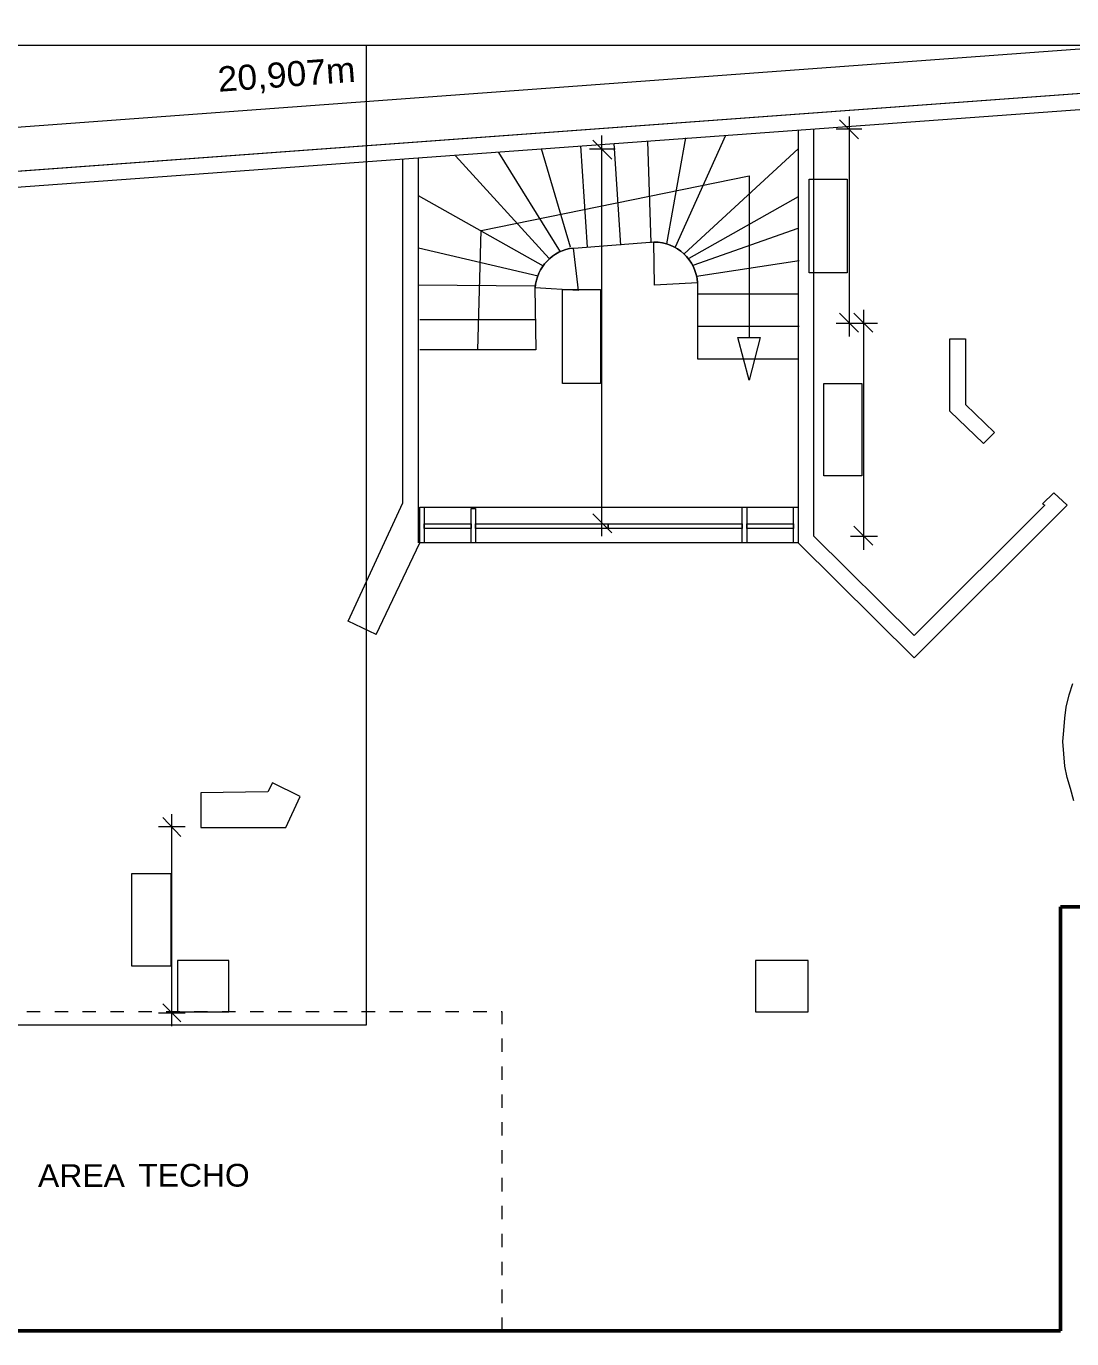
# Model space of a CAD drawing. Header units: millimetres. Extents: x 0.4 to 34.5, y 0.3 to 53.8.
# Drawn here: x 12.79 to 22.71, y 41.31 to 53.76 of the extents above; entities that cross this region are included whole.
import ezdxf

# ---------------------------------------------------------------- set-up
doc = ezdxf.new("R2010")
doc.units = ezdxf.units.MM
doc.header["$MEASUREMENT"] = 0
doc.layers.add('Layer 1', color=7, linetype='Continuous')

# ---------------------------------------------------------------- blocks, each defined once
blk = doc.blocks.new('block 4')
at = {"layer": 'Layer 1', "lineweight": 0}
blk.add_lwpolyline([(0.353, 53.58), (16.017, 53.58), (16.017, 44.287), (0.353, 44.287), (0.353, 53.58)], dxfattribs=at)

msp = doc.modelspace()

# ---------------------------------------------------------------- linework, layer by layer
at = {"layer": 'Layer 1', "color": 7, "lineweight": 5, "true_color": 0xffffff}
for points in [[(30.94, 35.704), (30.051, 53.654), (1.75, 51.58), (1.75, 5.752), (7.253, 0.937), (32.686, 0.937), (32.326, 8.144)], [(30.051, 53.654), (4.925, 51.812)], [(5.041, 51.675), (25.637, 53.178)], [(20.599, 52.786), (20.599, 52.903)], [(20.113, 52.776), (20.113, 48.86)], [(20.261, 48.923), (20.261, 52.786)], [(20.472, 52.786), (20.716, 52.786)], [(20.599, 50.945), (20.599, 52.786)], [(18.25, 52.596), (18.25, 52.723)], [(18.366, 52.649), (18.43, 51.685)], [(18.684, 52.67), (18.716, 51.707)], [(19.044, 52.702), (18.864, 51.696)], [(19.425, 52.723), (18.948, 51.664)], [(17.752, 51.558), (16.863, 52.532)], [(17.858, 51.622), (17.276, 52.564)], [(17.953, 51.664), (17.678, 52.596)], [(18.049, 52.627), (18.112, 51.664)], [(18.133, 52.596), (18.377, 52.596)], [(18.25, 49.04), (18.25, 52.596)], [(20.113, 52.596), (19.033, 51.601)], [(16.366, 49.241), (16.366, 52.5)], [(16.514, 48.86), (16.514, 52.511)], [(17.107, 51.823), (19.647, 52.342)], [(19.647, 52.342), (19.647, 50.807)], [(20.218, 51.421), (20.218, 52.31)], [(20.218, 52.31), (20.578, 52.31)], [(20.578, 52.31), (20.578, 51.421)], [(17.699, 51.484), (16.514, 52.151)], [(20.113, 52.141), (19.075, 51.558)], [(17.075, 50.691), (17.107, 51.823)], [(19.118, 51.495), (20.113, 51.844)], [(17.647, 51.389), (16.514, 51.654)], [(17.985, 51.654), (18.747, 51.717)], [(19.149, 51.389), (20.123, 51.537)], [(20.578, 51.421), (20.218, 51.421)], [(17.615, 51.294), (16.514, 51.304)], [(17.615, 51.283), (17.625, 50.691)], [(19.16, 51.326), (19.16, 50.606)], [(17.879, 50.373), (17.879, 51.262)], [(17.879, 51.262), (18.239, 51.262)], [(18.239, 51.262), (18.239, 50.373)], [(20.113, 51.22), (19.16, 51.22)], [(20.737, 50.945), (20.737, 51.072)], [(17.625, 50.976), (16.525, 50.976)], [(20.123, 50.913), (19.16, 50.913)], [(20.472, 50.945), (20.716, 50.945)], [(20.599, 50.818), (20.599, 50.945)], [(20.61, 50.945), (20.864, 50.945)], [(20.737, 48.923), (20.737, 50.945)], [(19.647, 50.405), (19.541, 50.807)], [(19.541, 50.807), (19.753, 50.807)], [(19.753, 50.807), (19.647, 50.405)], [(21.552, 50.796), (21.7, 50.796)], [(21.552, 50.109), (21.552, 50.796)], [(21.7, 50.796), (21.7, 50.172)], [(17.625, 50.691), (16.525, 50.691)], [(19.16, 50.606), (20.113, 50.606)], [(18.239, 50.373), (17.879, 50.373)], [(20.356, 49.495), (20.356, 50.373)], [(20.356, 50.373), (20.716, 50.373)], [(20.716, 50.373), (20.716, 49.495)], [(21.7, 50.172), (21.975, 49.907)], [(21.869, 49.802), (21.552, 50.109)], [(21.975, 49.907), (21.869, 49.802)], [(20.716, 49.495), (20.356, 49.495)], [(22.536, 49.336), (22.43, 49.23)], [(22.663, 49.219), (22.536, 49.336)], [(15.847, 48.119), (16.366, 49.241)], [(16.525, 49.198), (20.113, 49.198), (20.113, 48.86), (16.525, 48.86), (16.525, 49.198)], [(16.525, 49.198), (16.567, 49.198), (16.567, 48.86), (16.525, 48.86), (16.525, 49.198)], [(17.012, 49.188), (17.054, 49.188), (17.054, 48.86), (17.012, 48.86), (17.012, 49.188)], [(19.583, 49.198), (19.626, 49.198), (19.626, 48.86), (19.583, 48.86), (19.583, 49.198)], [(20.07, 49.198), (20.113, 49.198), (20.113, 48.86), (20.07, 48.86), (20.07, 49.198)], [(21.213, 47.77), (22.663, 49.219)], [(22.452, 49.219), (21.213, 47.981)], [(22.43, 49.23), (22.452, 49.219)], [(16.567, 49.04), (17.012, 49.04), (17.012, 48.997), (16.567, 48.997), (16.567, 49.04)], [(17.054, 49.04), (18.313, 49.04), (18.313, 48.997), (17.054, 48.997), (17.054, 49.04)], [(18.133, 49.04), (18.377, 49.04)], [(18.25, 48.923), (18.25, 49.04)], [(18.313, 49.04), (19.583, 49.04), (19.583, 48.997), (18.313, 48.997), (18.313, 49.04)], [(19.626, 49.04), (20.07, 49.04), (20.07, 48.997), (19.626, 48.997), (19.626, 49.04)], [(21.213, 47.981), (20.261, 48.923)], [(20.61, 48.923), (20.864, 48.923)], [(20.737, 48.796), (20.737, 48.923)], [(16.112, 47.992), (16.525, 48.86)], [(20.113, 48.86), (21.213, 47.77)], [(16.112, 47.992), (15.847, 48.119)], [(22.684, 47.42), (22.716, 47.526)], [(22.642, 47.198), (22.653, 47.304)], [(22.653, 47.304), (22.684, 47.42)], [(22.631, 47.082), (22.642, 47.198)], [(22.621, 46.976), (22.631, 47.082)], [(22.631, 46.859), (22.621, 46.976)], [(22.642, 46.743), (22.631, 46.859)], [(22.663, 46.637), (22.642, 46.743)], [(15.128, 46.584), (15.085, 46.499)], [(15.392, 46.457), (15.128, 46.584)], [(22.695, 46.531), (22.663, 46.637)], [(15.085, 46.499), (14.45, 46.489)], [(14.45, 46.489), (14.45, 46.161)], [(15.255, 46.161), (15.392, 46.457)], [(22.727, 46.415), (22.695, 46.531)], [(14.175, 46.171), (14.175, 46.288)], [(14.048, 46.171), (14.302, 46.171)], [(14.175, 44.404), (14.175, 46.171)], [(14.45, 46.161), (15.255, 46.161)], [(13.794, 44.848), (13.794, 45.727)], [(13.794, 45.727), (14.165, 45.727)], [(14.165, 45.727), (14.165, 44.848)], [(14.165, 44.848), (13.794, 44.848)], [(14.715, 44.901), (14.228, 44.901)], [(14.228, 44.901), (14.228, 44.414)], [(14.715, 44.414), (14.715, 44.901)], [(20.208, 44.901), (19.71, 44.901)], [(19.71, 44.901), (19.71, 44.414)], [(20.208, 44.414), (20.208, 44.901)], [(12.926, 44.414), (12.799, 44.414)], [(13.191, 44.414), (13.064, 44.414)], [(13.455, 44.414), (13.328, 44.414)], [(13.72, 44.414), (13.593, 44.414)], [(13.985, 44.414), (13.858, 44.414)], [(14.048, 44.404), (14.302, 44.404)], [(14.249, 44.414), (14.122, 44.414)], [(14.175, 44.277), (14.175, 44.404)], [(14.228, 44.414), (14.715, 44.414)], [(14.514, 44.414), (14.387, 44.414)], [(14.778, 44.414), (14.651, 44.414)], [(15.043, 44.414), (14.916, 44.414)], [(15.308, 44.414), (15.181, 44.414)], [(15.572, 44.414), (15.445, 44.414)], [(15.837, 44.414), (15.71, 44.414)], [(16.101, 44.414), (15.974, 44.414)], [(16.366, 44.414), (16.239, 44.414)], [(16.631, 44.414), (16.504, 44.414)], [(16.895, 44.414), (16.768, 44.414)], [(17.16, 44.414), (17.033, 44.414)], [(17.308, 44.414), (17.297, 44.414)], [(17.308, 44.298), (17.308, 44.414)], [(19.71, 44.414), (20.208, 44.414)], [(17.308, 44.033), (17.308, 44.16)], [(17.308, 43.769), (17.308, 43.896)], [(17.308, 43.504), (17.308, 43.631)], [(17.308, 43.24), (17.308, 43.367)], [(17.308, 42.975), (17.308, 43.102)], [(17.308, 42.711), (17.308, 42.838)], [(17.308, 42.446), (17.308, 42.573)], [(17.308, 42.181), (17.308, 42.308)], [(17.308, 41.917), (17.308, 42.044)], [(17.308, 41.652), (17.308, 41.779)], [(17.308, 41.388), (17.308, 41.515)], [(12.926, 41.388), (13.053, 41.388)], [(13.191, 41.388), (13.318, 41.388)], [(13.455, 41.388), (13.582, 41.388)], [(13.72, 41.388), (13.847, 41.388)], [(13.985, 41.388), (14.112, 41.388)], [(14.249, 41.388), (14.376, 41.388)], [(14.514, 41.388), (14.641, 41.388)], [(14.778, 41.388), (14.905, 41.388)], [(15.043, 41.388), (15.17, 41.388)], [(15.308, 41.388), (15.435, 41.388)], [(15.572, 41.388), (15.699, 41.388)], [(15.837, 41.388), (15.964, 41.388)], [(16.101, 41.388), (16.228, 41.388)], [(16.366, 41.388), (16.493, 41.388)], [(16.631, 41.388), (16.758, 41.388)], [(16.895, 41.388), (17.022, 41.388)], [(17.16, 41.388), (17.287, 41.388)], [(17.287, 41.388), (17.308, 41.388)]]:
    msp.add_lwpolyline(points, dxfattribs=at)
at = {"layer": 'Layer 1', "color": 1, "lineweight": 5, "true_color": 0xff0000}
msp.add_lwpolyline([(25.743, 53.76), (4.893, 52.225)], dxfattribs=at)
at = {"layer": 'Layer 1', "lineweight": 0}
for points in [[(0.353, 53.58), (34.538, 53.58), (34.538, 0.344), (0.353, 0.344), (0.353, 53.58)], [(0.353, 53.58), (34.529, 53.58), (34.529, 0.353), (0.353, 0.353), (0.353, 53.58)], [(16.525, 49.198), (20.113, 49.198), (20.113, 48.86), (16.525, 48.86), (16.525, 49.198)], [(16.525, 49.198), (16.567, 49.198), (16.567, 48.86), (16.525, 48.86), (16.525, 49.198)], [(17.012, 49.188), (17.054, 49.188), (17.054, 48.86), (17.012, 48.86), (17.012, 49.188)], [(19.583, 49.198), (19.626, 49.198), (19.626, 48.86), (19.583, 48.86), (19.583, 49.198)], [(20.07, 49.198), (20.113, 49.198), (20.113, 48.86), (20.07, 48.86), (20.07, 49.198)], [(16.567, 49.04), (17.012, 49.04), (17.012, 48.997), (16.567, 48.997), (16.567, 49.04)], [(17.054, 49.04), (18.313, 49.04), (18.313, 48.997), (17.054, 48.997), (17.054, 49.04)], [(18.313, 49.04), (19.583, 49.04), (19.583, 48.997), (18.313, 48.997), (18.313, 49.04)], [(19.626, 49.04), (20.07, 49.04), (20.07, 48.997), (19.626, 48.997), (19.626, 49.04)]]:
    msp.add_lwpolyline(points, dxfattribs=at)
at = {"layer": 'Layer 1', "color": 7, "lineweight": 20, "true_color": 0xffffff}
for points in [[(20.504, 52.871), (20.684, 52.691)], [(18.165, 52.68), (18.345, 52.5)], [(20.684, 50.86), (20.504, 51.04)], [(20.642, 51.04), (20.822, 50.86)], [(18.345, 48.955), (18.165, 49.135)], [(20.822, 48.838), (20.642, 49.018)], [(14.09, 46.256), (14.26, 46.076)], [(14.26, 44.319), (14.09, 44.489)]]:
    msp.add_lwpolyline(points, dxfattribs=at)
at = {"layer": 'Layer 1', "color": 7, "lineweight": 50, "true_color": 0xffffff}
for points in [[(25.849, 45.409), (22.6, 45.409)], [(22.6, 45.409), (22.6, 41.388)], [(22.6, 41.388), (9.751, 41.388)]]:
    msp.add_lwpolyline(points, dxfattribs=at)
at = {"layer": 'Layer 1', "lineweight": 0}
for points in [[(18.026, 51.253), (18.026, 51.253), (17.981, 51.657), (17.981, 51.657), (17.786, 51.636), (17.632, 51.475), (17.62, 51.279), (17.62, 51.279), (18.026, 51.253), (18.026, 51.253)], [(18.751, 51.304), (18.751, 51.304), (19.159, 51.328), (19.159, 51.328), (19.146, 51.545), (18.963, 51.715), (18.746, 51.713), (18.746, 51.713), (18.751, 51.304), (18.751, 51.304)]]:
    msp.add_open_spline(points, degree=3, knots=[0, 0, 0, 0, 1, 1, 1, 2, 2, 2, 3, 3, 3, 3], dxfattribs=at)
at = {"layer": 'Layer 1', "color": 7, "lineweight": 5, "true_color": 0xffffff}
for points in [[(17.981, 51.657), (17.981, 51.657), (17.981, 51.657), (17.981, 51.657), (17.786, 51.636), (17.632, 51.475), (17.62, 51.279)], [(19.159, 51.328), (19.159, 51.328), (19.159, 51.328), (19.159, 51.328), (19.146, 51.545), (18.963, 51.715), (18.746, 51.713)]]:
    msp.add_open_spline(points, degree=3, knots=[0, 0, 0, 0, 1, 1, 1, 2, 2, 2, 2], dxfattribs=at)

# ---------------------------------------------------------------- block references
at = {"layer": 'Layer 1'}
msp.add_blockref('block 4', (0, 0), dxfattribs=at)

# ---------------------------------------------------------------- texts
at = {"layer": 'Layer 1', "color": 1, "true_color": 0xff0000, "insert": (14.622, 53.094), "char_height": 0.2375, "attachment_point": 7, "rotation": 4.2099}
msp.add_mtext('\\fArial|b0|i0|c0|p34;\\W1.0127;20,907m', dxfattribs=at)
at = {"layer": 'Layer 1', "color": 7, "true_color": 0xffffff, "char_height": 0.21591, "attachment_point": 7}
for s, insert in [('\\fArial|b0|i0|c0|p34;\\W1.00379;AREA', (12.905, 42.753)), ('\\fArial|b0|i0|c0|p34;\\W1; TECHO', (13.773, 42.753))]:
    msp.add_mtext(s, dxfattribs=dict(at, insert=insert))

doc.saveas('drawing.dxf')
